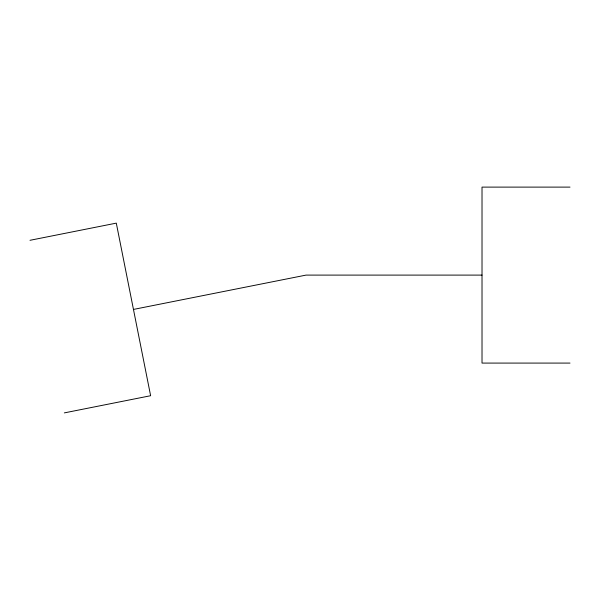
<?xml version="1.0" encoding="UTF-8"?>
<svg xmlns="http://www.w3.org/2000/svg" width="600" height="600" viewBox="0 0 600 600"><rect width="100%" height="100%" fill="white"/><g stroke="black" fill="none" stroke-linecap="round" stroke-linejoin="round"><path stroke-width="0.9" d="M30 240.3L116.295 223.132L150.623 395.722L64.328 412.89M133.462 309.428L306.045 275.1L482.018 275.1M570 187.11L482.018 187.11L482.018 363.082L570 363.082"/></g></svg>
